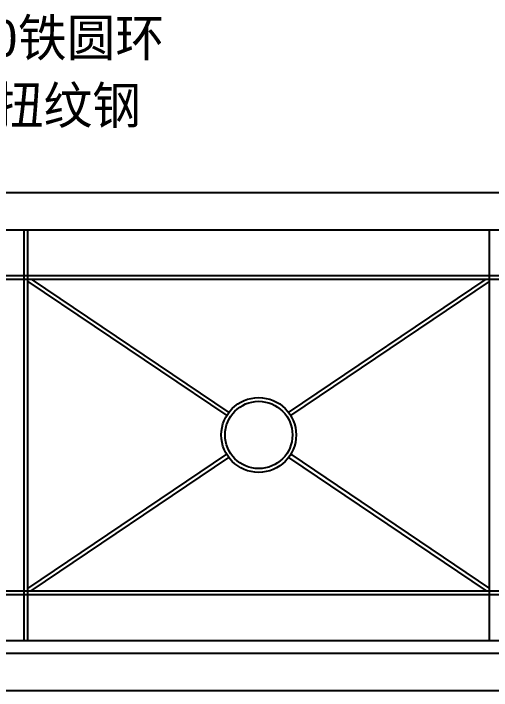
# Model space of a CAD drawing. Header units: metres. Extents: x 326 to 5262, y 5687 to 6949.
# Drawn here: x 2720 to 3486, y 5859 to 6945 of the extents above; entities that cross this region are included whole.
import ezdxf

# ---------------------------------------------------------------- set-up
doc = ezdxf.new("R2010")
doc.units = ezdxf.units.M
for name, color, linetype in [('3', 3, 'Continuous'), ('4', 4, 'Continuous'), ('TEXT', 3, 'Continuous')]:
    doc.layers.add(name, color=color, linetype=linetype)

msp = doc.modelspace()

# ---------------------------------------------------------------- linework, layer by layer
at = {"layer": '3'}
for p, q in [((2736.81, 5938.78), (2736.81, 6597.77)), ((2742.81, 5938.78), (2742.81, 6597.77)), ((3482.81, 5938.78), (3482.81, 6597.77)), ((568.81, 6524.78), (5261.88, 6524.78)), ((568.81, 6518.78), (5261.88, 6518.78)), ((2748.17, 6518.78), (3064.84, 6304.82)), ((3160.78, 6304.82), (3477.45, 6518.78)), ((2742.81, 6515.16), (3061.48, 6299.84)), ((3164.14, 6299.84), (3482.81, 6515.16)), ((2742.81, 6022.4), (3061.48, 6237.72)), ((3164.14, 6237.72), (3482.81, 6022.4)), ((2748.17, 6018.78), (3064.84, 6232.74)), ((3160.78, 6232.74), (3477.45, 6018.78)), ((568.81, 6018.78), (5261.88, 6018.78)), ((568.81, 6012.78), (5261.88, 6012.78))]:
    msp.add_line(p, q, dxfattribs=at)
for radius in [60, 54]:
    msp.add_circle((3112.81, 6268.78), radius, dxfattribs=at)
at = {"layer": '4'}
for p, q in [((2702.81, 6657.77), (3522.81, 6657.77)), ((2702.81, 6597.77), (3522.81, 6597.77)), ((512.81, 5938.78), (5261.88, 5938.78)), ((487.81, 5918.78), (5261.88, 5918.78)), ((487.81, 5858.78), (5261.88, 5858.78))]:
    msp.add_line(p, q, dxfattribs=at)

# ---------------------------------------------------------------- texts
at = {"layer": 'TEXT'}
for s, p in [('直径120铁圆环', (2448.55, 6876.25)), ('直径14扭纹钢', (2452.31, 6767.71))]:
    msp.add_text(s, height=60, dxfattribs=at).set_placement(p)

doc.saveas('drawing.dxf')
